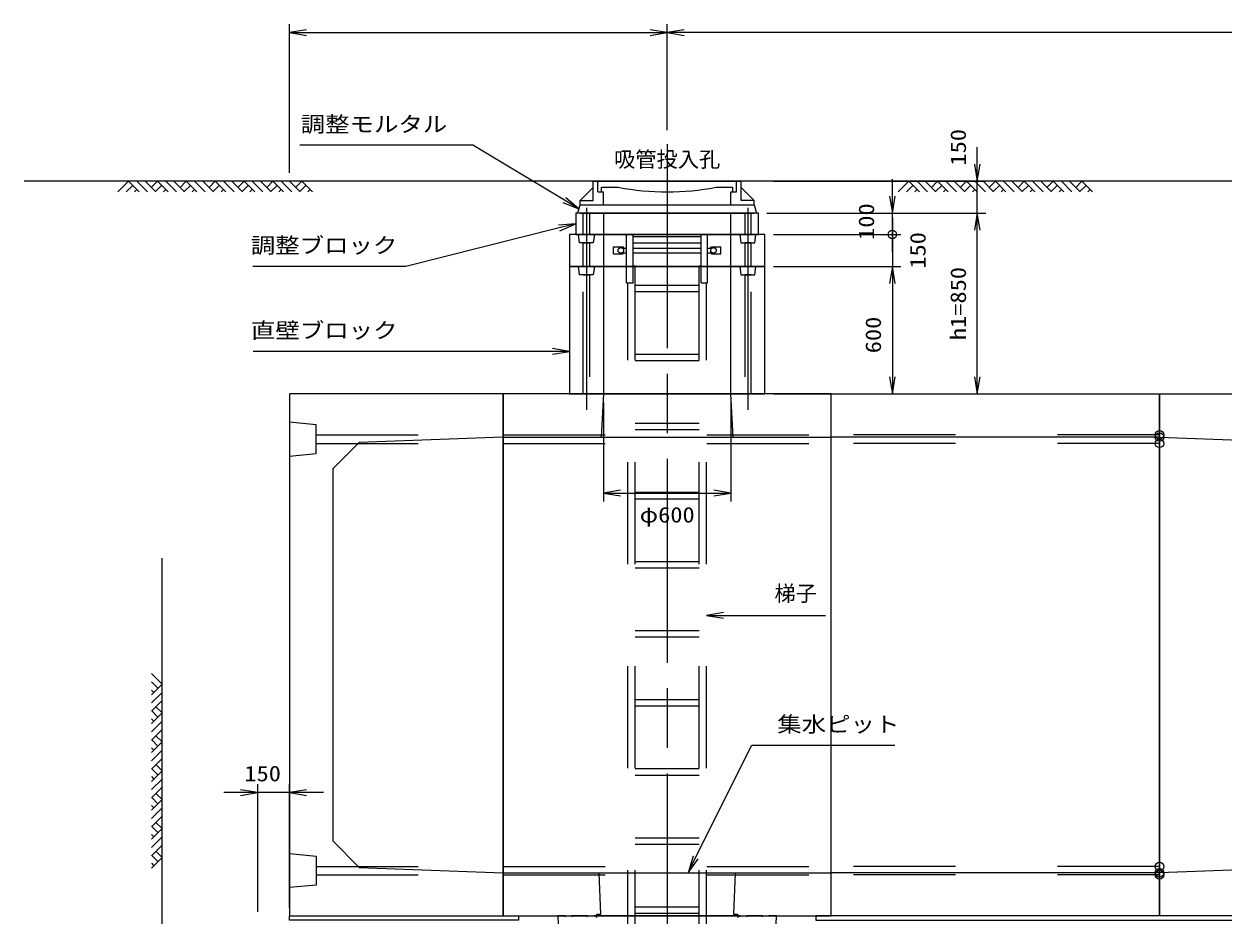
# Model space of a CAD drawing. Units: millimetres at full size. Extents: x 0 to 33600, y 27760 to 51520.
# Drawn here: x 19545 to 25194, y 43314 to 47510 of the extents above; entities that cross this region are included whole.
import ezdxf
from ezdxf.enums import TextEntityAlignment as Align

# ---------------------------------------------------------------- set-up
doc = ezdxf.new("R2010")
doc.units = ezdxf.units.MM
doc.header["$LTSCALE"] = 80.0044
doc.header["$PDMODE"] = 32
doc.header["$PDSIZE"] = 40
doc.linetypes.add('CHAIN', pattern=[18.5, 12, -1.5, 3.5, -1.5])
doc.linetypes.add('DASHED_SPACED', pattern=[12, 6, -6])
for name, color, linetype, lineweight in [('0_2', 4, 'Continuous', 13), ('FRP', 4, 'DASHED_SPACED', 13), ('寸法', 6, 'Continuous', 13), ('文字', 2, 'Continuous', 13), ('ﾊｯﾁﾝｸﾞ', 4, 'Continuous', 9)]:
    doc.layers.add(name, color=color, linetype=linetype, lineweight=lineweight)
doc.styles.add('ＭＳ ゴシック', font='')
doc.styles.get('ＭＳ ゴシック').set_extended_font_data('MS Gothic')

# ---------------------------------------------------------------- blocks, each defined once
blk = doc.blocks.new('open_arrow')
at = {"color": 0, "linetype": 'Continuous', "lineweight": -2}
blk.add_lwpolyline([(7.5, 1.25), (0, 0), (7.5, -1.25)], dxfattribs=at)
blk = doc.blocks.new('dimension_origin')
at = {"color": 0, "linetype": 'Continuous', "lineweight": -2}
blk.add_circle((0, 0), 1.25, dxfattribs=at)

msp = doc.modelspace()

# ---------------------------------------------------------------- linework, layer by layer
at = {"layer": '0_2', "color": 2, "linetype": 'CHAIN'}
for p, q in [((22572.5, 46945), (22572.5, 42342.51)), ((22192.5, 46645), (22192.5, 45695)), ((22952.5, 46645), (22952.5, 45695))]:
    msp.add_line(p, q, dxfattribs=at)
at = {"layer": '0_2'}
for p, q in [((28045, 46770), (19545, 46770)), ((22162.5, 46680), (22223.5, 46741)), ((22223.5, 46770), (22921.5, 46770)), ((22223.5, 46680), (22223.5, 46770)), ((22245.5, 46720), (22245.5, 46770)), ((22245.5, 46720), (22272.5, 46720)), ((22264, 46742), (22342.5, 46742)), ((22264, 46720), (22264, 46742)), ((22272.5, 46660), (22272.5, 46720)), ((22802.5, 46742), (22881, 46742)), ((22872.5, 46720), (22899.5, 46720)), ((22872.5, 46660), (22872.5, 46720)), ((22881, 46720), (22881, 46742)), ((22899.5, 46720), (22899.5, 46770)), ((22921.5, 46680), (22921.5, 46770)), ((22921.5, 46741), (22982.5, 46680)), ((22162.5, 46660), (22162.5, 46680)), ((22162.5, 46680), (22223.5, 46680)), ((22162.5, 46660), (22982.5, 46660)), ((22982.5, 46680), (22921.5, 46680)), ((22982.5, 46660), (22982.5, 46680)), ((22162.5, 46620), (22982.5, 46620))]:
    msp.add_line(p, q, dxfattribs=at)
at = {"layer": '0_2', "linetype": 'DASHED_SPACED'}
for p, q in [((20920, 45577), (21800, 45577)), ((20920, 45537), (21800, 45537)), ((21800, 45577), (23345, 45577)), ((21800, 45537), (23345, 45537)), ((24890, 45577), (23345, 45577)), ((24890, 45537), (23345, 45537)), ((25770, 45577), (24890, 45577)), ((25770, 45537), (24890, 45537)), ((20920, 43547), (21800, 43547)), ((20920, 43507), (21800, 43507)), ((21800, 43547), (23345, 43547)), ((21800, 43507), (23345, 43507)), ((24890, 43547), (23345, 43547)), ((24890, 43507), (23345, 43507)), ((25770, 43547), (24890, 43547)), ((25770, 43507), (24890, 43507))]:
    msp.add_line(p, q, dxfattribs=at)
at = {"layer": '0_2', "color": 3}
for p, q in [((21800, 45567), (23345, 45567)), ((24890, 45567), (23345, 45567)), ((21800, 43517), (23345, 43517)), ((24890, 43517), (23345, 43517))]:
    msp.add_line(p, q, dxfattribs=at)
at = {"layer": '0_2'}
msp.add_lwpolyline([(22162.5, 46660), (22982.5, 46660), (22992.5, 46620), (22152.5, 46620)], close=True, dxfattribs=at)
at = {"layer": '0_2', "color": 3}
for points in [[(22142.5, 46520), (23002.5, 46520), (23002.5, 46620), (22142.5, 46620)], [(22272.5, 46370), (22872.5, 46370), (22872.5, 46620), (22272.5, 46620)], [(22272.5, 46520), (22872.5, 46520), (22872.5, 46620), (22272.5, 46620)], [(22112.5, 46370), (23032.5, 46370), (23032.5, 46520), (22112.5, 46520)], [(22112.5, 45770), (23032.5, 45770), (23032.5, 46370), (22112.5, 46370)], [(22272.5, 45770), (22872.5, 45770), (22872.5, 46370), (22272.5, 46370)], [(21800, 45770), (20795, 45770), (20795, 43314), (21800, 43314)], [(21800, 43314), (23345, 43314), (23345, 45770), (21800, 45770)], [(22262.5, 45567), (22882.5, 45567), (22872.5, 45770), (22272.5, 45770)], [(24890, 43314), (23345, 43314), (23345, 45770), (24890, 45770)], [(24890, 45770), (25895, 45770), (25895, 43314), (24890, 43314)], [(22884.74, 43323), (22904.02, 43323), (22907.02, 43314), (22237.98, 43314), (22240.98, 43323), (22260.26, 43323), (22252.5, 43517), (22892.5, 43517)]]:
    msp.add_lwpolyline(points, close=True, dxfattribs=at)
at = {"layer": '0_2', "linetype": 'DASHED_SPACED'}
for points in [[(22207.5, 46520), (22177.5, 46520), (22177.5, 46620), (22207.5, 46620)], [(22937.5, 46520), (22967.5, 46520), (22967.5, 46620), (22937.5, 46620)], [(22225, 46480), (22160, 46480), (22155, 46520), (22230, 46520)], [(22920, 46480), (22985, 46480), (22990, 46520), (22915, 46520)], [(22207.5, 46370), (22177.5, 46370), (22177.5, 46480), (22207.5, 46480)], [(22937.5, 46370), (22967.5, 46370), (22967.5, 46480), (22937.5, 46480)], [(22225, 46330), (22160, 46330), (22155, 46370), (22230, 46370)], [(22207.5, 45770), (22177.5, 45770), (22177.5, 46330), (22207.5, 46330)], [(22920, 46330), (22985, 46330), (22990, 46370), (22915, 46370)], [(22937.5, 45770), (22967.5, 45770), (22967.5, 46330), (22937.5, 46330)], [(20795, 45477), (20920, 45489.5), (20920, 45624.5), (20795, 45637)], [(20795, 43607), (20920, 43594.5), (20920, 43459.5), (20795, 43447)]]:
    msp.add_lwpolyline(points, close=True, dxfattribs=at)
at = {"layer": '0_2', "color": 3}
for points in [[(22272.5, 46620), (22872.5, 46620), (22272.5, 46620)], [(21800, 45567), (21123, 45542), (20998, 45417), (20998, 43667), (21123, 43542), (21800, 43517)], [(24890, 45567), (25567, 45542), (25692, 45417), (25692, 43667), (25567, 43542), (24890, 43517)], [(22095.62, 43309.5), (22093.12, 43314), (22057.46, 43314), (22077.46, 42811)], [(22200.62, 43309.5), (22198.12, 43314), (22123.12, 43314), (22120.62, 43309.5)], [(22240.98, 43305), (22237.98, 43314), (22228.12, 43314), (22225.62, 43309.5)], [(22919.38, 43309.5), (22916.88, 43314), (22907.02, 43314), (22904.02, 43305)], [(23024.38, 43309.5), (23021.88, 43314), (22946.88, 43314), (22944.38, 43309.5)], [(23067.54, 42811), (23087.54, 43314), (23051.88, 43314), (23049.38, 43309.5)]]:
    msp.add_lwpolyline(points, dxfattribs=at)
at = {"layer": '0_2'}
msp.add_lwpolyline([(20645, 42994), (20195, 42994), (20195, 44997)], dxfattribs=at)
at = {"layer": '0_2', "color": 7}
for points in [[(20795, 43314), (21872.5, 43314), (21872.5, 43294), (20795, 43294)], [(23272.5, 43294), (25895.5, 43294), (25895.5, 43314), (23272.5, 43314)]]:
    msp.add_lwpolyline(points, close=True, dxfattribs=at)
at = {"layer": '0_2'}
msp.add_arc((22572.5, 47933.27), 1213.27, 259.07231, 280.92769, dxfattribs=at)
for p in [(24890, 45577), (24890, 45537), (24890, 43547), (24890, 43507)]:
    msp.add_point(p, dxfattribs=at)
at = {"layer": '0_2', "color": 3}
for p in [(24890, 45567), (24890, 43517)]:
    msp.add_point(p, dxfattribs=at)
at = {"layer": 'FRP'}
for p, q in [((22381.86, 46292.55), (22381.86, 46520)), ((22381.86, 46520), (22411.86, 46520)), ((22411.86, 46292.55), (22411.86, 46520)), ((22411.86, 46510), (22733.14, 46510)), ((22733.14, 46292.55), (22733.14, 46520)), ((22733.14, 46520), (22763.14, 46520)), ((22763.14, 46292.55), (22763.14, 46520)), ((22319.5, 46461.5), (22364.3, 46461.5)), ((22319.5, 46428.5), (22319.5, 46461.5)), ((22363.79, 46428.5), (22368.5, 46434)), ((22364.3, 46461.5), (22368.5, 46456)), ((22368.5, 46456), (22381.86, 46456)), ((22368.5, 46434), (22381.86, 46434)), ((22411.86, 46480), (22733.14, 46480)), ((22411.86, 46456), (22733.14, 46456)), ((22411.86, 46434), (22733.14, 46434)), ((22763.14, 46456), (22776.5, 46456)), ((22763.14, 46434), (22776.5, 46434)), ((22776.5, 46456), (22780.7, 46461.5)), ((22776.5, 46434), (22781.2, 46428.5)), ((22780.7, 46461.5), (22825.5, 46461.5)), ((22825.5, 46428.5), (22825.5, 46461.5)), ((22825.5, 46428.5), (22825.5, 46461.5)), ((22319.5, 46428.5), (22363.79, 46428.5)), ((22781.2, 46428.5), (22825.5, 46428.5)), ((22411.86, 46372.55), (22422.5, 46372.55)), ((22422.5, 43049), (22422.5, 46372.55)), ((22722.5, 43049), (22722.5, 46372.55)), ((22722.5, 46372.55), (22733.14, 46372.55)), ((22381.86, 46292.55), (22411.86, 46292.55)), ((22387.5, 43049), (22387.5, 46292.55)), ((22422.5, 46282), (22722.5, 46282)), ((22733.14, 46292.55), (22763.14, 46292.55)), ((22757.5, 43049), (22757.5, 46292.55)), ((22422.5, 46252), (22722.5, 46252)), ((22422.5, 45957), (22722.5, 45957)), ((22422.5, 45927), (22722.5, 45927)), ((22422.5, 45632), (22722.5, 45632)), ((22422.5, 45602), (22722.5, 45602)), ((22422.5, 45307), (22722.5, 45307)), ((22422.5, 45277), (22722.5, 45277)), ((22422.5, 44982), (22722.5, 44982)), ((22422.5, 44952), (22722.5, 44952)), ((22422.5, 44657), (22722.5, 44657)), ((22422.5, 44627), (22722.5, 44627)), ((22422.5, 44332), (22722.5, 44332)), ((22422.5, 44302), (22722.5, 44302)), ((22422.5, 44007), (22722.5, 44007)), ((22422.5, 43977), (22722.5, 43977)), ((22422.5, 43682), (22722.5, 43682)), ((22422.5, 43652), (22722.5, 43652)), ((22422.5, 43357), (22722.5, 43357)), ((22422.5, 43327), (22722.5, 43327))]:
    msp.add_line(p, q, dxfattribs=at)
for centre in [(22354.68, 46445), (22790.32, 46445)]:
    msp.add_circle(centre, 13, dxfattribs=at)
at = {"layer": '寸法'}
for p, q in [((20795, 46810), (20795, 47510)), ((22572.5, 47010), (22572.5, 47510)), ((22572.5, 47010), (22572.5, 47510)), ((20795, 47470), (22572.5, 47470)), ((25895, 47470), (22572.5, 47470)), ((24032.5, 46460), (24032.5, 46930)), ((23632.5, 46440), (23632.5, 46780)), ((23072.5, 46770), (24072.5, 46770)), ((23042.5, 46620), (23672.5, 46620)), ((23072.5, 46620), (24072.5, 46620)), ((23072.5, 46620), (24072.5, 46620)), ((24032.5, 45770), (24032.5, 46620)), ((23632.5, 46600), (23632.5, 46210)), ((23072.5, 46520), (23672.5, 46520)), ((23072.5, 46520), (23672.5, 46520)), ((23072.5, 46370), (23672.5, 46370)), ((23072.5, 46370), (23672.5, 46370)), ((23632.5, 46370), (23632.5, 45770)), ((23072.5, 45770), (24072.5, 45770)), ((23072.5, 45770), (23672.5, 45770)), ((22272.5, 45730), (22272.5, 45263.47)), ((22872.5, 45730), (22872.5, 45263.47)), ((22272.5, 45303.47), (22872.5, 45303.47)), ((20955, 43894), (20485, 43894)), ((20645, 43334), (20645, 43934)), ((20795, 43354), (20795, 43934))]:
    msp.add_line(p, q, dxfattribs=at)
for points in [[(22157.5, 46640), (22088.9, 46681.16), (21657.5, 46940), (20844.17, 46940)], [(22142.5, 46570), (22064.89, 46550.6), (21342.5, 46370), (20622.5, 46370)], [(22112.5, 45970), (22032.5, 45970), (21343.17, 45970), (20623.17, 45970)], [(22757.5, 44728), (22837.5, 44728), (23317.65, 44728)], [(22670.83, 43517), (22706.61, 43588.55), (22970.83, 44117), (23644.17, 44117)]]:
    msp.add_lwpolyline(points, dxfattribs=at)
at = {"layer": 'ﾊｯﾁﾝｸﾞ'}
for p, q in [((19987.35, 46720), (20037.35, 46770)), ((20026.24, 46720), (20056.8, 46750.56)), ((20037.35, 46770), (20087.35, 46720)), ((20065.13, 46720), (20076.24, 46731.11)), ((20076.24, 46770), (20126.24, 46720)), ((20115.13, 46770), (20165.13, 46720)), ((20144.18, 46740.95), (20173.24, 46770)), ((20163.63, 46721.5), (20192.68, 46750.56)), ((20173.24, 46770), (20223.24, 46720)), ((20201.02, 46720), (20212.13, 46731.11)), ((20212.13, 46770), (20262.13, 46720)), ((20251.02, 46770), (20301.02, 46720)), ((20280.07, 46740.95), (20309.12, 46770)), ((20299.51, 46721.5), (20328.56, 46750.56)), ((20309.12, 46770), (20359.12, 46720)), ((20336.9, 46720), (20348.01, 46731.11)), ((20348.01, 46770), (20398.01, 46720)), ((20386.9, 46770), (20436.9, 46720)), ((20415.95, 46740.95), (20445, 46770)), ((20435.39, 46721.5), (20464.44, 46750.56)), ((20445, 46770), (20495, 46720)), ((20472.78, 46720), (20483.89, 46731.11)), ((20483.89, 46770), (20533.89, 46720)), ((20522.78, 46770), (20572.78, 46720)), ((20551.83, 46740.95), (20580.88, 46770)), ((20571.28, 46721.5), (20600.33, 46750.56)), ((20580.88, 46770), (20630.88, 46720)), ((20608.66, 46720), (20619.77, 46731.11)), ((20619.77, 46770), (20669.77, 46720)), ((20658.66, 46770), (20708.66, 46720)), ((20687.71, 46740.95), (20716.76, 46770)), ((20707.16, 46721.5), (20736.21, 46750.56)), ((20716.76, 46770), (20766.76, 46720)), ((20744.54, 46720), (20755.65, 46731.11)), ((20755.65, 46770), (20805.65, 46720)), ((20794.54, 46770), (20844.54, 46720)), ((20823.59, 46740.95), (20852.65, 46770)), ((20843.04, 46721.5), (20872.09, 46750.56)), ((20852.65, 46770), (20902.65, 46720)), ((20880.43, 46720), (20891.54, 46731.11)), ((23659.85, 46720), (23709.85, 46770)), ((23698.74, 46720), (23729.3, 46750.56)), ((23709.85, 46770), (23759.85, 46720)), ((23737.63, 46720), (23748.74, 46731.11)), ((23748.74, 46770), (23798.74, 46720)), ((23787.63, 46770), (23837.63, 46720)), ((23816.68, 46740.95), (23845.74, 46770)), ((23836.13, 46721.5), (23865.18, 46750.56)), ((23845.74, 46770), (23895.74, 46720)), ((23873.52, 46720), (23884.63, 46731.11)), ((23884.63, 46770), (23934.63, 46720)), ((23923.52, 46770), (23973.52, 46720)), ((23952.57, 46740.95), (23981.62, 46770)), ((23972.01, 46721.5), (24001.06, 46750.56)), ((23981.62, 46770), (24031.62, 46720)), ((24009.4, 46720), (24020.51, 46731.11)), ((24020.51, 46770), (24070.51, 46720)), ((24059.4, 46770), (24109.4, 46720)), ((24088.45, 46740.95), (24117.5, 46770)), ((24107.89, 46721.5), (24136.94, 46750.56)), ((24117.5, 46770), (24167.5, 46720)), ((24145.28, 46720), (24156.39, 46731.11)), ((24156.39, 46770), (24206.39, 46720)), ((24195.28, 46770), (24245.28, 46720)), ((24224.33, 46740.95), (24253.38, 46770)), ((24243.78, 46721.5), (24272.83, 46750.56)), ((24253.38, 46770), (24303.38, 46720)), ((24281.16, 46720), (24292.27, 46731.11)), ((24292.27, 46770), (24342.27, 46720)), ((24331.16, 46770), (24381.16, 46720)), ((24360.21, 46740.95), (24389.26, 46770)), ((24379.66, 46721.5), (24408.71, 46750.56)), ((24389.26, 46770), (24439.26, 46720)), ((24417.04, 46720), (24428.15, 46731.11)), ((24428.15, 46770), (24478.15, 46720)), ((24467.04, 46770), (24517.04, 46720)), ((24496.09, 46740.95), (24525.15, 46770)), ((24515.54, 46721.5), (24544.59, 46750.56)), ((24525.15, 46770), (24575.15, 46720)), ((24552.93, 46720), (24564.04, 46731.11)), ((20145, 44454.65), (20195, 44404.65)), ((20145, 44415.76), (20175.56, 44385.2)), ((20195, 44404.65), (20145, 44354.65)), ((20145, 44376.87), (20156.11, 44365.76)), ((20195, 44365.76), (20145, 44315.76)), ((20195, 44326.87), (20145, 44276.87)), ((20165.95, 44297.82), (20195, 44268.76)), ((20195, 44268.76), (20145, 44218.76)), ((20145, 44240.98), (20156.11, 44229.87)), ((20195, 44229.87), (20145, 44179.87)), ((20146.5, 44278.37), (20175.56, 44249.32)), ((20195, 44190.98), (20145, 44140.98)), ((20195, 44132.88), (20145, 44082.88)), ((20146.5, 44142.49), (20175.56, 44113.44)), ((20165.95, 44161.93), (20195, 44132.88)), ((20145, 44105.1), (20156.11, 44093.99)), ((20195, 44093.99), (20145, 44043.99)), ((20195, 44055.1), (20145, 44005.1)), ((20146.5, 44006.61), (20175.56, 43977.56)), ((20165.95, 44026.05), (20195, 43997)), ((20195, 43997), (20145, 43947)), ((20145, 43969.22), (20156.11, 43958.11)), ((20195, 43958.11), (20145, 43908.11)), ((20195, 43919.22), (20145, 43869.22)), ((20195, 43861.12), (20145, 43811.12)), ((20146.5, 43870.72), (20175.56, 43841.67)), ((20165.95, 43890.17), (20195, 43861.12)), ((20145, 43833.34), (20156.11, 43822.23)), ((20195, 43822.23), (20145, 43772.23)), ((20195, 43783.34), (20145, 43733.34)), ((20195, 43725.24), (20145, 43675.24)), ((20146.5, 43734.84), (20175.56, 43705.79)), ((20165.95, 43754.29), (20195, 43725.24)), ((20145, 43697.46), (20156.11, 43686.35)), ((20195, 43686.35), (20145, 43636.35)), ((20195, 43647.46), (20145, 43597.46)), ((20165.95, 43618.41), (20195, 43589.35)), ((20195, 43589.35), (20145, 43539.35)), ((20145, 43561.57), (20156.11, 43550.46)), ((20146.5, 43598.96), (20175.56, 43569.91))]:
    msp.add_line(p, q, dxfattribs=at)

# ---------------------------------------------------------------- block references
at = {"layer": '寸法', "xscale": 10.7, "yscale": 10.7}
for p in [(20795, 47470), (22572.5, 47470), (22272.5, 45303.47), (22757.5, 44728), (20795, 43894)]:
    msp.add_blockref('open_arrow', p, dxfattribs=at)
at = {"layer": '寸法'}
for name, p, xscale, yscale, rotation in [('open_arrow', (22572.5, 47470), 10.7, 10.7, 180), ('open_arrow', (24032.5, 46770), 10.7, 10.7, 90), ('open_arrow', (22157.5, 46640), 10.7, 10.7, 149), ('open_arrow', (23632.5, 46620), 10.7, 10.7, 90), ('open_arrow', (24032.5, 46620), 10.7, 10.7, 270), ('open_arrow', (24032.5, 46620), 10.7, 10.7, 270), ('open_arrow', (22142.5, 46570), 10.7, 10.7, 194), ('dimension_origin', (23632.5, 46520), 16, 16, 90), ('dimension_origin', (23632.5, 46520), 16, 16, 270), ('open_arrow', (23632.5, 46370), 10.7, 10.7, 270), ('open_arrow', (23632.5, 46370), 10.7, 10.7, 270), ('open_arrow', (22112.5, 45970), 10.7, 10.7, 180), ('open_arrow', (23632.5, 45770), 10.7, 10.7, 90), ('open_arrow', (24032.5, 45770), 10.7, 10.7, 90), ('open_arrow', (22872.5, 45303.47), 10.7, 10.7, 180), ('open_arrow', (20645, 43894), 10.7, 10.7, 180), ('open_arrow', (22670.83, 43517), 10.7, 10.7, 63.4)]:
    msp.add_blockref(name, p, dxfattribs=dict(at, xscale=xscale, yscale=yscale, rotation=rotation))

# ---------------------------------------------------------------- texts
at = {"layer": '寸法', "style": 'ＭＳ ゴシック', "width": 1.15}
for s, p in [('調整モルタル', (21537.5, 46980)), ('調整ブロック', (21302.5, 46410)), ('直壁ブロック', (21303.17, 46010))]:
    msp.add_text(s, height=73.31, dxfattribs=at).set_placement(p, align=Align.BOTTOM_RIGHT)
for s, p in [('150', (23942.5, 46930)), ('100', (23510.09, 46580.42)), ('150', (23752.44, 46445)), ('h1=850', (23942.5, 46195)), ('600', (23542.5, 46047.11))]:
    msp.add_text(s, height=73.31, rotation=90, dxfattribs=at).set_placement(p, align=Align.MIDDLE_CENTER)
for s, p in [('φ600', (22572.5, 45201.29)), ('150', (20668.5, 43984))]:
    msp.add_text(s, height=73.31, dxfattribs=at).set_placement(p, align=Align.MIDDLE_CENTER)
at = {"layer": '寸法', "color": 3, "style": 'ＭＳ ゴシック'}
msp.add_text('梯子', height=73.31, dxfattribs=at).set_placement((23077.5, 44868), align=Align.TOP_LEFT)
at = {"layer": '寸法', "style": 'ＭＳ ゴシック', "width": 1.15}
msp.add_text('集水ピット', height=73.31, dxfattribs=at).set_placement((23090.83, 44157), align=Align.BOTTOM_LEFT)
at = {"layer": '文字', "style": 'ＭＳ ゴシック'}
msp.add_text('吸管投入孔', height=73.31, dxfattribs=at).set_placement((22572.5, 46910), align=Align.TOP_CENTER)

doc.saveas('drawing.dxf')
